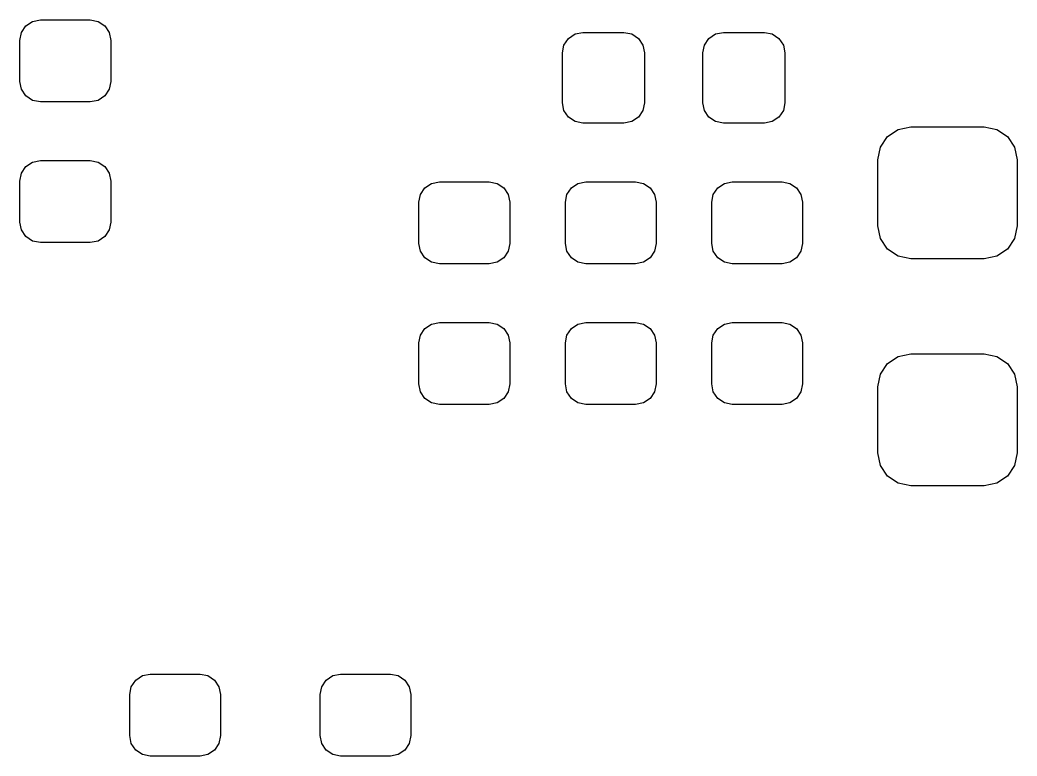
# Model space of a CAD drawing. Extents: x 1.1 to 4.12, y -7.18 to -4.15.
# Drawn here: x 3.7407 to 4.0089, y -6.828 to -6.6301 of the extents above; entities that cross this region are included whole.
import ezdxf

# ---------------------------------------------------------------- set-up
doc = ezdxf.new("R2010")
doc.units = 0
doc.header["$MEASUREMENT"] = 0
doc.layers.add('BLACK', color=7, linetype='CONTINUOUS')

msp = doc.modelspace()

# ---------------------------------------------------------------- linework, layer by layer
at = {"layer": 'BLACK', "linetype": 'CONTINUOUS'}
for p, q in [((3.74415, -6.63054), (3.74626, -6.63012)), ((3.74626, -6.63012), (3.75965, -6.63012)), ((3.75965, -6.63012), (3.76175, -6.63054)), ((3.74117, -6.63352), (3.74236, -6.63173)), ((3.74236, -6.63173), (3.74415, -6.63054)), ((3.76175, -6.63054), (3.76354, -6.63173)), ((3.76354, -6.63173), (3.76474, -6.63352)), ((3.74075, -6.63563), (3.74117, -6.63352)), ((3.74075, -6.64665), (3.74075, -6.63563)), ((3.76474, -6.63352), (3.76516, -6.63563)), ((3.76516, -6.63563), (3.76516, -6.64665)), ((3.88703, -6.63687), (3.88823, -6.63508)), ((3.88823, -6.63508), (3.89002, -6.63388)), ((3.89002, -6.63388), (3.89213, -6.63346)), ((3.89213, -6.63346), (3.90315, -6.63346)), ((3.90315, -6.63346), (3.90526, -6.63388)), ((3.90526, -6.63388), (3.90705, -6.63508)), ((3.90705, -6.63508), (3.90824, -6.63687)), ((3.92483, -6.63687), (3.92602, -6.63508)), ((3.92602, -6.63508), (3.92781, -6.63388)), ((3.92781, -6.63388), (3.92992, -6.63346)), ((3.92992, -6.63346), (3.94094, -6.63346)), ((3.94094, -6.63346), (3.94305, -6.63388)), ((3.94305, -6.63388), (3.94484, -6.63508)), ((3.94484, -6.63508), (3.94604, -6.63687)), ((3.88661, -6.63898), (3.88703, -6.63687)), ((3.90824, -6.63687), (3.90866, -6.63898)), ((3.92441, -6.63898), (3.92483, -6.63687)), ((3.94604, -6.63687), (3.94646, -6.63898)), ((3.88661, -6.65236), (3.88661, -6.63898)), ((3.90866, -6.63898), (3.90866, -6.65236)), ((3.92441, -6.65236), (3.92441, -6.63898)), ((3.94646, -6.63898), (3.94646, -6.65236)), ((3.74117, -6.64876), (3.74075, -6.64665)), ((3.74236, -6.65055), (3.74117, -6.64876)), ((3.76474, -6.64876), (3.76354, -6.65055)), ((3.76516, -6.64665), (3.76474, -6.64876)), ((3.74415, -6.65175), (3.74236, -6.65055)), ((3.74626, -6.65217), (3.74415, -6.65175)), ((3.76175, -6.65175), (3.75965, -6.65217)), ((3.76354, -6.65055), (3.76175, -6.65175)), ((3.75965, -6.65217), (3.74626, -6.65217)), ((3.88703, -6.65447), (3.88661, -6.65236)), ((3.88823, -6.65626), (3.88703, -6.65447)), ((3.90824, -6.65447), (3.90705, -6.65626)), ((3.90866, -6.65236), (3.90824, -6.65447)), ((3.92483, -6.65447), (3.92441, -6.65236)), ((3.92602, -6.65626), (3.92483, -6.65447)), ((3.94604, -6.65447), (3.94484, -6.65626)), ((3.94646, -6.65236), (3.94604, -6.65447)), ((3.89002, -6.65745), (3.88823, -6.65626)), ((3.90705, -6.65626), (3.90526, -6.65745)), ((3.92781, -6.65745), (3.92602, -6.65626)), ((3.94484, -6.65626), (3.94305, -6.65745)), ((3.89213, -6.65787), (3.89002, -6.65745)), ((3.90315, -6.65787), (3.89213, -6.65787)), ((3.90526, -6.65745), (3.90315, -6.65787)), ((3.92992, -6.65787), (3.92781, -6.65745)), ((3.94094, -6.65787), (3.92992, -6.65787)), ((3.94305, -6.65745), (3.94094, -6.65787)), ((3.97405, -6.66145), (3.97693, -6.65953)), ((3.97693, -6.65953), (3.98031, -6.65886)), ((3.98031, -6.65886), (4, -6.65886)), ((4, -6.65886), (4.00339, -6.65953)), ((4.00339, -6.65953), (4.00626, -6.66145)), ((3.97213, -6.66433), (3.97405, -6.66145)), ((4.00626, -6.66145), (4.00818, -6.66433)), ((3.97146, -6.66772), (3.97213, -6.66433)), ((4.00818, -6.66433), (4.00886, -6.66772)), ((3.97146, -6.68543), (3.97146, -6.66772)), ((4.00886, -6.66772), (4.00886, -6.68543)), ((3.74117, -6.67132), (3.74236, -6.66953)), ((3.74236, -6.66953), (3.74415, -6.66833)), ((3.74415, -6.66833), (3.74626, -6.66791)), ((3.74626, -6.66791), (3.75965, -6.66791)), ((3.75965, -6.66791), (3.76175, -6.66833)), ((3.76175, -6.66833), (3.76354, -6.66953)), ((3.76354, -6.66953), (3.76474, -6.67132)), ((3.74075, -6.67343), (3.74117, -6.67132)), ((3.76474, -6.67132), (3.76516, -6.67343)), ((3.74075, -6.68445), (3.74075, -6.67343)), ((3.76516, -6.67343), (3.76516, -6.68445)), ((3.84845, -6.67702), (3.84965, -6.67524)), ((3.84965, -6.67524), (3.85143, -6.67404)), ((3.85143, -6.67404), (3.85354, -6.67362)), ((3.85354, -6.67362), (3.86693, -6.67362)), ((3.86693, -6.67362), (3.86904, -6.67404)), ((3.86904, -6.67404), (3.87083, -6.67524)), ((3.87083, -6.67524), (3.87202, -6.67702)), ((3.88782, -6.67702), (3.88902, -6.67524)), ((3.88902, -6.67524), (3.8908, -6.67404)), ((3.8908, -6.67404), (3.89291, -6.67362)), ((3.89291, -6.67362), (3.9063, -6.67362)), ((3.9063, -6.67362), (3.90841, -6.67404)), ((3.90841, -6.67404), (3.9102, -6.67524)), ((3.9102, -6.67524), (3.91139, -6.67702)), ((3.92719, -6.67702), (3.92839, -6.67524)), ((3.92839, -6.67524), (3.93017, -6.67404)), ((3.93017, -6.67404), (3.93228, -6.67362)), ((3.93228, -6.67362), (3.94567, -6.67362)), ((3.94567, -6.67362), (3.94778, -6.67404)), ((3.94778, -6.67404), (3.94957, -6.67524)), ((3.94957, -6.67524), (3.95076, -6.67702)), ((3.84803, -6.67913), (3.84845, -6.67702)), ((3.87202, -6.67702), (3.87244, -6.67913)), ((3.8874, -6.67913), (3.88782, -6.67702)), ((3.91139, -6.67702), (3.91181, -6.67913)), ((3.92677, -6.67913), (3.92719, -6.67702)), ((3.95076, -6.67702), (3.95118, -6.67913)), ((3.84803, -6.69016), (3.84803, -6.67913)), ((3.87244, -6.67913), (3.87244, -6.69016)), ((3.8874, -6.69016), (3.8874, -6.67913)), ((3.91181, -6.67913), (3.91181, -6.69016)), ((3.92677, -6.69016), (3.92677, -6.67913)), ((3.95118, -6.67913), (3.95118, -6.69016)), ((3.74117, -6.68656), (3.74075, -6.68445)), ((3.74236, -6.68835), (3.74117, -6.68656)), ((3.76474, -6.68656), (3.76354, -6.68835)), ((3.76516, -6.68445), (3.76474, -6.68656)), ((3.97213, -6.68882), (3.97146, -6.68543)), ((4.00886, -6.68543), (4.00818, -6.68882)), ((3.74415, -6.68954), (3.74236, -6.68835)), ((3.76354, -6.68835), (3.76175, -6.68954)), ((3.97405, -6.6917), (3.97213, -6.68882)), ((4.00818, -6.68882), (4.00626, -6.6917)), ((3.74626, -6.68996), (3.74415, -6.68954)), ((3.75965, -6.68996), (3.74626, -6.68996)), ((3.76175, -6.68954), (3.75965, -6.68996)), ((3.84845, -6.69227), (3.84803, -6.69016)), ((3.87244, -6.69016), (3.87202, -6.69227)), ((3.88782, -6.69227), (3.8874, -6.69016)), ((3.91181, -6.69016), (3.91139, -6.69227)), ((3.92719, -6.69227), (3.92677, -6.69016)), ((3.95118, -6.69016), (3.95076, -6.69227)), ((3.97693, -6.69362), (3.97405, -6.6917)), ((4.00626, -6.6917), (4.00339, -6.69362)), ((3.84965, -6.69405), (3.84845, -6.69227)), ((3.85143, -6.69525), (3.84965, -6.69405)), ((3.87083, -6.69405), (3.86904, -6.69525)), ((3.87202, -6.69227), (3.87083, -6.69405)), ((3.88902, -6.69405), (3.88782, -6.69227)), ((3.8908, -6.69525), (3.88902, -6.69405)), ((3.9102, -6.69405), (3.90841, -6.69525)), ((3.91139, -6.69227), (3.9102, -6.69405)), ((3.92839, -6.69405), (3.92719, -6.69227)), ((3.93017, -6.69525), (3.92839, -6.69405)), ((3.94957, -6.69405), (3.94778, -6.69525)), ((3.95076, -6.69227), (3.94957, -6.69405)), ((3.98031, -6.69429), (3.97693, -6.69362)), ((4, -6.69429), (3.98031, -6.69429)), ((4.00339, -6.69362), (4, -6.69429)), ((3.85354, -6.69567), (3.85143, -6.69525)), ((3.86693, -6.69567), (3.85354, -6.69567)), ((3.86904, -6.69525), (3.86693, -6.69567)), ((3.89291, -6.69567), (3.8908, -6.69525)), ((3.9063, -6.69567), (3.89291, -6.69567)), ((3.90841, -6.69525), (3.9063, -6.69567)), ((3.93228, -6.69567), (3.93017, -6.69525)), ((3.94567, -6.69567), (3.93228, -6.69567)), ((3.94778, -6.69525), (3.94567, -6.69567)), ((3.84845, -6.71482), (3.84965, -6.71303)), ((3.84965, -6.71303), (3.85143, -6.71184)), ((3.85143, -6.71184), (3.85354, -6.71142)), ((3.85354, -6.71142), (3.86693, -6.71142)), ((3.86693, -6.71142), (3.86904, -6.71184)), ((3.86904, -6.71184), (3.87083, -6.71303)), ((3.87083, -6.71303), (3.87202, -6.71482)), ((3.88782, -6.71482), (3.88902, -6.71303)), ((3.88902, -6.71303), (3.8908, -6.71184)), ((3.8908, -6.71184), (3.89291, -6.71142)), ((3.89291, -6.71142), (3.9063, -6.71142)), ((3.9063, -6.71142), (3.90841, -6.71184)), ((3.90841, -6.71184), (3.9102, -6.71303)), ((3.9102, -6.71303), (3.91139, -6.71482)), ((3.92719, -6.71482), (3.92839, -6.71303)), ((3.92839, -6.71303), (3.93017, -6.71184)), ((3.93017, -6.71184), (3.93228, -6.71142)), ((3.93228, -6.71142), (3.94567, -6.71142)), ((3.94567, -6.71142), (3.94778, -6.71184)), ((3.94778, -6.71184), (3.94957, -6.71303)), ((3.94957, -6.71303), (3.95076, -6.71482)), ((3.84803, -6.71693), (3.84845, -6.71482)), ((3.87202, -6.71482), (3.87244, -6.71693)), ((3.8874, -6.71693), (3.88782, -6.71482)), ((3.91139, -6.71482), (3.91181, -6.71693)), ((3.92677, -6.71693), (3.92719, -6.71482)), ((3.95076, -6.71482), (3.95118, -6.71693)), ((3.84803, -6.72795), (3.84803, -6.71693)), ((3.87244, -6.71693), (3.87244, -6.72795)), ((3.8874, -6.72795), (3.8874, -6.71693)), ((3.91181, -6.71693), (3.91181, -6.72795)), ((3.92677, -6.72795), (3.92677, -6.71693)), ((3.95118, -6.71693), (3.95118, -6.72795)), ((3.97405, -6.72248), (3.97693, -6.72056)), ((3.97693, -6.72056), (3.98031, -6.71988)), ((3.98031, -6.71988), (4, -6.71988)), ((4, -6.71988), (4.00339, -6.72056)), ((4.00339, -6.72056), (4.00626, -6.72248)), ((3.97213, -6.72535), (3.97405, -6.72248)), ((4.00626, -6.72248), (4.00818, -6.72535)), ((3.97146, -6.72874), (3.97213, -6.72535)), ((4.00818, -6.72535), (4.00886, -6.72874)), ((3.84845, -6.73006), (3.84803, -6.72795)), ((3.87244, -6.72795), (3.87202, -6.73006)), ((3.88782, -6.73006), (3.8874, -6.72795)), ((3.91181, -6.72795), (3.91139, -6.73006)), ((3.92719, -6.73006), (3.92677, -6.72795)), ((3.95118, -6.72795), (3.95076, -6.73006)), ((3.97146, -6.74646), (3.97146, -6.72874)), ((4.00886, -6.72874), (4.00886, -6.74646)), ((3.84965, -6.73185), (3.84845, -6.73006)), ((3.85143, -6.73304), (3.84965, -6.73185)), ((3.87083, -6.73185), (3.86904, -6.73304)), ((3.87202, -6.73006), (3.87083, -6.73185)), ((3.88902, -6.73185), (3.88782, -6.73006)), ((3.8908, -6.73304), (3.88902, -6.73185)), ((3.9102, -6.73185), (3.90841, -6.73304)), ((3.91139, -6.73006), (3.9102, -6.73185)), ((3.92839, -6.73185), (3.92719, -6.73006)), ((3.93017, -6.73304), (3.92839, -6.73185)), ((3.94957, -6.73185), (3.94778, -6.73304)), ((3.95076, -6.73006), (3.94957, -6.73185)), ((3.85354, -6.73346), (3.85143, -6.73304)), ((3.86693, -6.73346), (3.85354, -6.73346)), ((3.86904, -6.73304), (3.86693, -6.73346)), ((3.89291, -6.73346), (3.8908, -6.73304)), ((3.9063, -6.73346), (3.89291, -6.73346)), ((3.90841, -6.73304), (3.9063, -6.73346)), ((3.93228, -6.73346), (3.93017, -6.73304)), ((3.94567, -6.73346), (3.93228, -6.73346)), ((3.94778, -6.73304), (3.94567, -6.73346)), ((3.97213, -6.74985), (3.97146, -6.74646)), ((4.00886, -6.74646), (4.00818, -6.74985)), ((3.97405, -6.75272), (3.97213, -6.74985)), ((4.00818, -6.74985), (4.00626, -6.75272)), ((3.97693, -6.75464), (3.97405, -6.75272)), ((4.00626, -6.75272), (4.00339, -6.75464)), ((3.98031, -6.75531), (3.97693, -6.75464)), ((4, -6.75531), (3.98031, -6.75531)), ((4.00339, -6.75464), (4, -6.75531)), ((3.77189, -6.80752), (3.77368, -6.80633)), ((3.77368, -6.80633), (3.77579, -6.80591)), ((3.77579, -6.80591), (3.78917, -6.80591)), ((3.78917, -6.80591), (3.79128, -6.80633)), ((3.79128, -6.80633), (3.79307, -6.80752)), ((3.82307, -6.80752), (3.82486, -6.80633)), ((3.82486, -6.80633), (3.82697, -6.80591)), ((3.82697, -6.80591), (3.84035, -6.80591)), ((3.84035, -6.80591), (3.84246, -6.80633)), ((3.84246, -6.80633), (3.84425, -6.80752)), ((3.77028, -6.81142), (3.7707, -6.80931)), ((3.7707, -6.80931), (3.77189, -6.80752)), ((3.79307, -6.80752), (3.79427, -6.80931)), ((3.79427, -6.80931), (3.79469, -6.81142)), ((3.82146, -6.81142), (3.82188, -6.80931)), ((3.82188, -6.80931), (3.82307, -6.80752)), ((3.84425, -6.80752), (3.84545, -6.80931)), ((3.84545, -6.80931), (3.84587, -6.81142)), ((3.77028, -6.82244), (3.77028, -6.81142)), ((3.79469, -6.81142), (3.79469, -6.82244)), ((3.82146, -6.82244), (3.82146, -6.81142)), ((3.84587, -6.81142), (3.84587, -6.82244)), ((3.7707, -6.82455), (3.77028, -6.82244)), ((3.79469, -6.82244), (3.79427, -6.82455)), ((3.82188, -6.82455), (3.82146, -6.82244)), ((3.84587, -6.82244), (3.84545, -6.82455)), ((3.77189, -6.82634), (3.7707, -6.82455)), ((3.79427, -6.82455), (3.79307, -6.82634)), ((3.82307, -6.82634), (3.82188, -6.82455)), ((3.84545, -6.82455), (3.84425, -6.82634)), ((3.77368, -6.82753), (3.77189, -6.82634)), ((3.77579, -6.82795), (3.77368, -6.82753)), ((3.78917, -6.82795), (3.77579, -6.82795)), ((3.79128, -6.82753), (3.78917, -6.82795)), ((3.79307, -6.82634), (3.79128, -6.82753)), ((3.82486, -6.82753), (3.82307, -6.82634)), ((3.82697, -6.82795), (3.82486, -6.82753)), ((3.84035, -6.82795), (3.82697, -6.82795)), ((3.84246, -6.82753), (3.84035, -6.82795)), ((3.84425, -6.82634), (3.84246, -6.82753))]:
    msp.add_line(p, q, dxfattribs=at)

doc.saveas('drawing.dxf')
